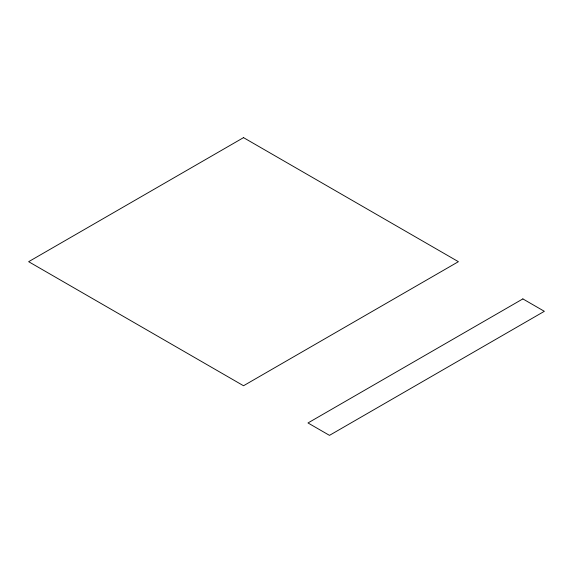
<?xml version="1.0" encoding="UTF-8"?>
<svg xmlns="http://www.w3.org/2000/svg" width="573" height="573" viewBox="0 0 573 573"><rect width="100%" height="100%" fill="white"/><g stroke="black" fill="none" stroke-linecap="round" stroke-linejoin="round"><path stroke-width="0.86" d="M243.525 137.635L28.65 261.689L243.525 385.744L458.4 261.689L243.525 137.635M522.863 298.905L307.988 422.96L329.475 435.365L544.35 311.311L522.863 298.905"/></g></svg>
